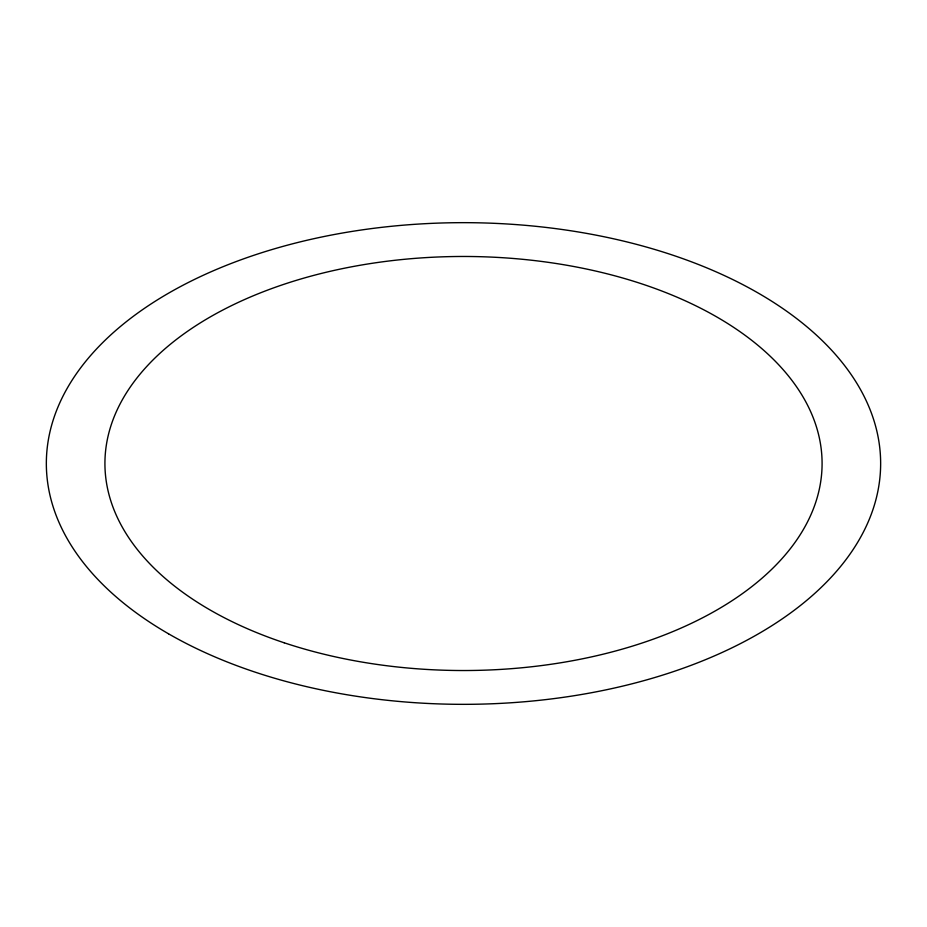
<?xml version="1.0" encoding="UTF-8"?>
<svg xmlns="http://www.w3.org/2000/svg" width="927" height="927" viewBox="0 0 927 927"><rect width="100%" height="100%" fill="white"/><g stroke="black" fill="none" stroke-linecap="round" stroke-linejoin="round"><path stroke-width="1.39" d="M168.529 633.801A417.15 240.835 0 0 0 866.432 525.829A417.15 240.835 0 0 0 355.539 230.869A417.15 240.835 0 0 0 168.529 633.801M284.207 642.793A358.587 207.034 0 0 0 822.087 463.5A358.587 207.034 0 0 0 284.207 284.207A358.587 207.034 0 0 0 284.207 642.793"/></g></svg>
